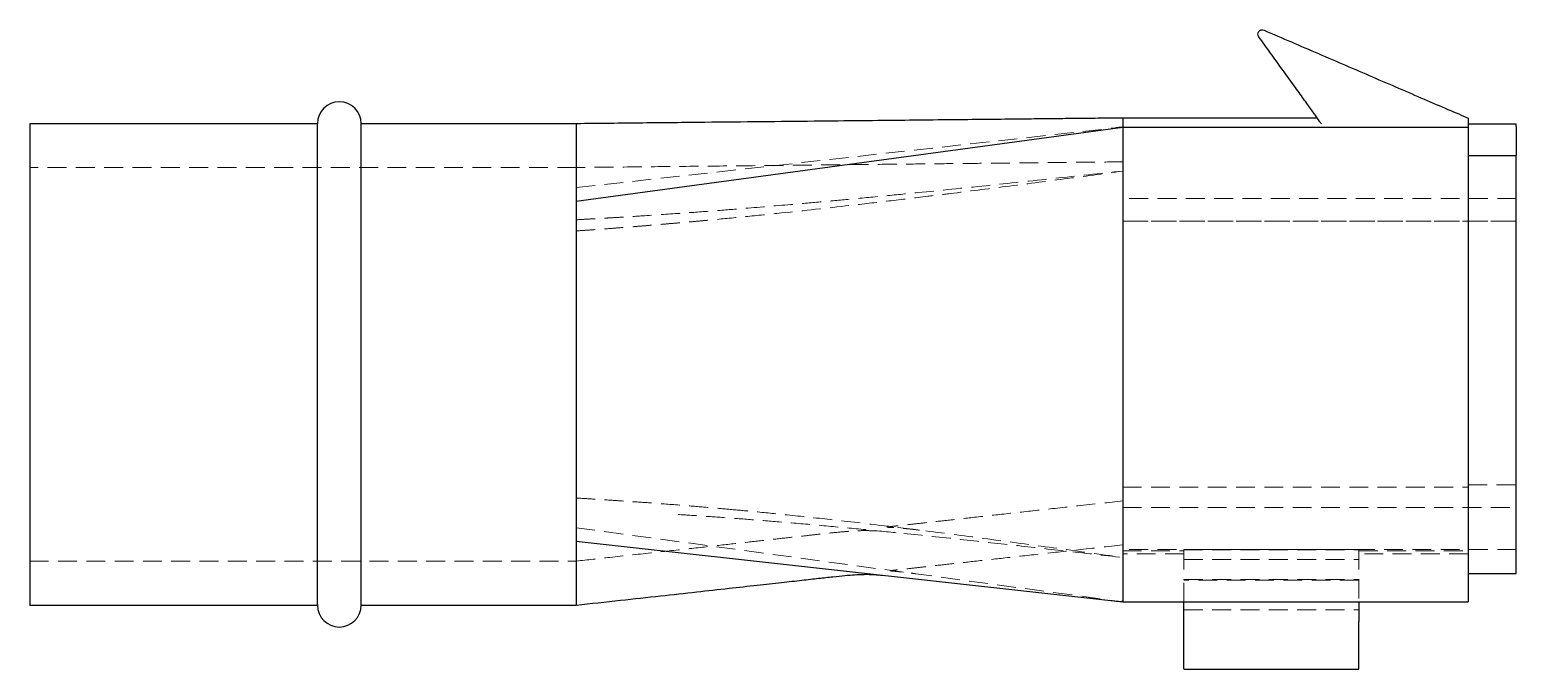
# Model space of a CAD drawing. Header units: millimetres. Extents: x 52 to 273, y 35 to 208.
# Drawn here: x 173 to 273, y 35.2 to 78.2 of the extents above; entities that cross this region are included whole.
import ezdxf

# ---------------------------------------------------------------- set-up
doc = ezdxf.new("R2010")
doc.units = ezdxf.units.MM
doc.linetypes.add('HIDDEN', pattern=[1.905, 1.27, -0.635])

msp = doc.modelspace()

# ---------------------------------------------------------------- linework, layer by layer
at = {"color": 7, "linetype": 'Continuous', "lineweight": 25}
for p, q in [((259.62, 72.27), (246.531, 72.27)), ((192.361, 71.89), (173.004, 71.89)), ((209.767, 71.89), (195.302, 71.89)), ((209.767, 66.691), (246.531, 71.669)), ((246.531, 71.669), (269.765, 71.669)), ((273, 71.868), (269.765, 71.868)), ((269.765, 71.669), (269.765, 39.759)), ((273, 71.694), (273, 71.868)), ((273, 71.694), (273, 69.758)), ((269.765, 69.758), (273, 69.758)), ((273, 41.671), (273, 69.758)), ((209.767, 43.833), (246.531, 39.759)), ((269.765, 41.671), (273, 41.671)), ((173.004, 39.538), (192.361, 39.538)), ((195.302, 39.538), (209.767, 39.538)), ((246.531, 39.759), (269.765, 39.759)), ((250.648, 35.23), (262.412, 35.23))]:
    msp.add_line(p, q, dxfattribs=at)
at = {"color": 7, "linetype": 'HIDDEN', "lineweight": 18}
for p, q in [((209.767, 67.595), (246.531, 71.669)), ((269.765, 71.694), (269.765, 71.669)), ((209.767, 68.949), (173.004, 68.949)), ((273, 66.86), (246.531, 66.86)), ((273, 65.346), (246.531, 65.346)), ((246.531, 65.341), (273, 65.341)), ((246.531, 47.455), (269.765, 47.455)), ((269.765, 47.631), (273, 47.631)), ((209.767, 46.09), (209.767, 46.737)), ((246.531, 46.097), (273, 46.097)), ((246.531, 46.089), (273, 46.089)), ((209.767, 44.737), (246.531, 39.759)), ((231.2, 44.415), (231.293, 44.406)), ((273, 43.282), (246.531, 43.282)), ((246.531, 43.198), (250.648, 43.198)), ((262.412, 43.278), (250.648, 43.278)), ((250.648, 43.264), (262.412, 43.264)), ((262.412, 43.198), (269.765, 43.198)), ((173.004, 42.497), (209.767, 42.497)), ((250.648, 42.978), (246.531, 42.978)), ((250.648, 42.611), (262.412, 42.611)), ((269.765, 42.978), (262.412, 42.978)), ((250.648, 41.262), (262.412, 41.262)), ((262.412, 41.208), (250.648, 41.208)), ((250.648, 39.229), (262.412, 39.229))]:
    msp.add_line(p, q, dxfattribs=at)
at = {"color": 7, "linetype": 'Continuous', "lineweight": 25}
for centre, start, end in [((193.832, 71.89), 0, 180), ((193.832, 39.538), 180, 0)]:
    msp.add_arc(centre, 1.471, start, end, dxfattribs=at)
for points, knots in [([(255.681, 77.732), (255.643, 77.784), (255.624, 77.847), (255.627, 77.975), (255.65, 78.037), (255.729, 78.137), (255.786, 78.173), (255.91, 78.205), (255.977, 78.199), (256.036, 78.174)], [0, 0, 0, 0, 0.25, 0.25, 0.5, 0.5, 0.75, 0.75, 1, 1, 1, 1]), ([(256.036, 78.174), (257.261, 77.647), (258.482, 77.122), (260.914, 76.076), (262.129, 75.554), (263.914, 74.786), (264.503, 74.533), (265.665, 74.033), (266.238, 73.787), (267.36, 73.305), (267.899, 73.073), (268.905, 72.64), (269.378, 72.437), (269.765, 72.27)], [0, 0, 0, 0, 0.25, 0.25, 0.5, 0.5, 0.625, 0.625, 0.75, 0.75, 0.875, 0.875, 1, 1, 1, 1]), ([(259.898, 71.882), (259.887, 71.898), (259.875, 71.914), (259.844, 71.958), (259.823, 71.986), (259.743, 72.098), (259.663, 72.208), (259.502, 72.432), (259.441, 72.516), (259.308, 72.701), (259.236, 72.801), (259.079, 73.018), (258.995, 73.134), (258.815, 73.384), (258.719, 73.518), (258.418, 73.936), (258.2, 74.238), (257.851, 74.722), (257.73, 74.889), (257.487, 75.227), (257.364, 75.398), (256.989, 75.917), (256.734, 76.271), (256.214, 76.992), (255.948, 77.361), (255.681, 77.732)], [0, 0, 0, 0, 0.0625, 0.0625, 0.125, 0.125, 0.25, 0.25, 0.3125, 0.3125, 0.375, 0.375, 0.4375, 0.4375, 0.5, 0.5, 0.625, 0.625, 0.6875, 0.6875, 0.75, 0.75, 0.875, 0.875, 1, 1, 1, 1]), ([(246.531, 72.27), (245.978, 72.265), (244.891, 72.253), (243.284, 72.236), (241.726, 72.22), (240.169, 72.204), (238.489, 72.186), (236.563, 72.166), (234.319, 72.143), (231.754, 72.116), (228.871, 72.087), (225.668, 72.054), (222.145, 72.017), (218.303, 71.978), (214.142, 71.935), (211.261, 71.905), (209.767, 71.89)], [0, 0, 0, 0, 0.0452256, 0.0890181, 0.131398, 0.1723863, 0.2160975, 0.2684483, 0.3294864, 0.399212, 0.4776249, 0.5647252, 0.6605129, 0.7649879, 0.8781502, 1, 1, 1, 1]), ([(246.531, 72.252), (246.531, 72.257), (246.531, 72.28), (246.531, 72.128), (246.531, 71.821), (246.531, 71.669)], [0, 0, 0, 0, 0.123025, 0.566923, 1, 1, 1, 1]), ([(269.765, 72.27), (269.765, 72.14), (269.765, 72.051), (269.765, 71.935), (269.765, 71.908), (269.765, 71.882)], [0, 0, 0, 0, 0.5, 0.5, 1, 1, 1, 1]), ([(173.004, 71.876), (173.004, 71.854), (173.004, 71.809), (173.004, 71.34), (173.004, 70.597), (173.004, 69.559), (173.004, 68.273), (173.004, 67.219), (173.004, 66.691)], [0, 0, 0, 0, 0.162368, 0.329955, 0.497351, 0.664927, 0.832544, 1, 1, 1, 1]), ([(192.361, 66.692), (192.361, 67.249), (192.361, 68.365), (192.361, 69.704), (192.361, 70.763), (192.361, 71.479), (192.361, 71.859), (192.361, 71.852), (192.361, 71.849)], [0, 0, 0, 0, 0.177644, 0.355428, 0.533235, 0.7109, 0.888545, 1, 1, 1, 1]), ([(195.302, 66.692), (195.302, 67.044), (195.302, 67.75), (195.302, 68.656), (195.302, 69.444), (195.302, 70.116), (195.302, 70.691), (195.302, 71.159), (195.302, 71.513), (195.302, 71.753), (195.302, 71.88), (195.302, 71.877), (195.302, 71.876)], [0, 0, 0, 0, 0.110357, 0.221644, 0.322386, 0.423126, 0.52679, 0.630452, 0.731215, 0.831977, 0.935663, 1, 1, 1, 1]), ([(209.767, 71.861), (209.767, 71.869), (209.767, 71.905), (209.767, 71.689), (209.767, 71.209), (209.767, 70.444), (209.767, 69.43), (209.767, 68.192), (209.767, 67.192), (209.767, 66.691)], [0, 0, 0, 0, 0.048186, 0.206791, 0.365541, 0.524093, 0.682699, 0.841435, 1, 1, 1, 1]), ([(246.532, 71.631), (246.496, 71.633), (246.348, 71.638), (246.198, 71.622), (246.085, 71.609)], [0, 0, 0, 0, 0.246187, 1, 1, 1, 1]), ([(246.532, 71.626), (246.533, 71.622), (246.534, 71.604), (246.537, 71.46), (246.535, 71.186), (246.531, 70.792), (246.531, 70.296), (246.533, 69.699), (246.534, 68.995), (246.533, 68.196), (246.531, 67.316), (246.531, 66.355), (246.533, 65.309), (246.534, 64.193), (246.532, 63.028), (246.53, 61.812), (246.532, 60.54), (246.533, 59.234), (246.533, 57.915), (246.531, 56.581), (246.531, 55.228), (246.532, 53.878), (246.533, 52.554), (246.532, 51.252), (246.531, 49.97), (246.531, 48.729), (246.533, 47.55), (246.534, 46.427), (246.532, 45.36), (246.53, 44.368), (246.532, 43.466), (246.535, 42.648), (246.534, 41.917), (246.531, 41.285), (246.531, 40.763), (246.534, 40.341), (246.537, 40.035), (246.536, 39.848), (246.534, 39.822), (246.533, 39.814)], [0, 0, 0, 0, 0.005794, 0.033411, 0.06183, 0.090249, 0.117866, 0.145483, 0.173902, 0.202321, 0.229936, 0.257551, 0.285968, 0.314385, 0.342002, 0.369618, 0.398036, 0.426455, 0.454072, 0.481689, 0.510108, 0.538527, 0.566144, 0.59376, 0.622179, 0.650598, 0.678214, 0.70583, 0.734249, 0.762667, 0.790284, 0.8179, 0.846319, 0.874738, 0.902354, 0.92997, 0.958389, 0.986807, 1, 1, 1, 1]), ([(173.004, 66.691), (173.004, 66.302), (173.004, 65.897), (173.004, 65.051), (173.004, 64.615), (173.004, 63.258), (173.004, 62.304), (173.004, 60.314), (173.004, 59.288), (173.004, 57.193), (173.004, 56.135), (173.004, 54.016), (173.004, 52.966), (173.004, 50.903), (173.004, 49.902), (173.004, 47.975), (173.004, 47.061), (173.004, 45.345), (173.004, 44.552), (173.004, 43.833)], [0, 0, 0, 0, 0.0625, 0.0625, 0.125, 0.125, 0.25, 0.25, 0.375, 0.375, 0.5, 0.5, 0.625, 0.625, 0.75, 0.75, 0.875, 0.875, 1, 1, 1, 1]), ([(192.361, 43.834), (192.361, 44.553), (192.361, 45.348), (192.361, 47.06), (192.361, 47.978), (192.361, 49.9), (192.361, 50.906), (192.361, 52.964), (192.361, 54.018), (192.361, 56.133), (192.361, 57.196), (192.361, 59.287), (192.361, 60.316), (192.361, 62.303), (192.361, 63.26), (192.361, 65.065), (192.361, 65.913), (192.361, 66.691)], [0, 0, 0, 0, 0.125, 0.125, 0.25, 0.25, 0.375, 0.375, 0.5, 0.5, 0.625, 0.625, 0.75, 0.75, 0.875, 0.875, 1, 1, 1, 1]), ([(195.302, 43.834), (195.302, 44.196), (195.302, 44.576), (195.302, 45.372), (195.302, 45.789), (195.302, 47.084), (195.302, 47.995), (195.302, 49.432), (195.302, 49.922), (195.302, 50.928), (195.302, 51.442), (195.302, 52.986), (195.302, 54.03), (195.302, 55.617), (195.302, 56.152), (195.302, 57.214), (195.302, 57.74), (195.302, 59.302), (195.302, 60.323), (195.302, 61.822), (195.302, 62.313), (195.302, 63.262), (195.302, 63.723), (195.302, 65.066), (195.302, 65.907), (195.302, 66.692)], [0, 0, 0, 0, 0.0625, 0.0625, 0.125, 0.125, 0.25, 0.25, 0.3125, 0.3125, 0.375, 0.375, 0.5, 0.5, 0.5625, 0.5625, 0.625, 0.625, 0.75, 0.75, 0.8125, 0.8125, 0.875, 0.875, 1, 1, 1, 1]), ([(209.767, 66.691), (209.767, 65.907), (209.768, 65.065), (209.767, 63.718), (209.768, 63.255), (209.768, 62.3), (209.768, 61.807), (209.767, 60.315), (209.768, 59.296), (209.767, 57.731), (209.768, 57.202), (209.768, 56.137), (209.768, 55.608), (209.767, 54.027), (209.768, 52.983), (209.767, 51.433), (209.768, 50.919), (209.768, 49.919), (209.768, 49.43), (209.767, 48.473), (209.768, 48.006), (209.768, 47.093), (209.768, 46.646), (209.767, 45.352), (209.767, 44.558), (209.767, 43.833)], [0, 0, 0, 0, 0.125, 0.125, 0.1875, 0.1875, 0.25, 0.25, 0.375, 0.375, 0.4375, 0.4375, 0.5, 0.5, 0.625, 0.625, 0.6875, 0.6875, 0.75, 0.75, 0.8125, 0.8125, 0.875, 0.875, 1, 1, 1, 1]), ([(173.004, 43.833), (173.004, 43.322), (173.004, 42.297), (173.004, 41.12), (173.004, 40.228), (173.004, 39.71), (173.004, 39.491), (173.004, 39.547), (173.004, 39.552)], [0, 0, 0, 0, 0.196538, 0.393247, 0.589921, 0.786411, 0.982973, 1, 1, 1, 1]), ([(192.361, 39.579), (192.361, 39.568), (192.361, 39.53), (192.361, 39.801), (192.361, 40.364), (192.361, 41.245), (192.361, 42.381), (192.361, 43.349), (192.361, 43.833)], [0, 0, 0, 0, 0.073356, 0.258766, 0.44395, 0.629282, 0.814735, 1, 1, 1, 1]), ([(195.302, 39.552), (195.302, 39.549), (195.302, 39.536), (195.302, 39.633), (195.302, 39.839), (195.302, 40.17), (195.302, 40.626), (195.302, 41.216), (195.302, 41.954), (195.302, 42.815), (195.302, 43.494), (195.302, 43.834)], [0, 0, 0, 0, 0.043496, 0.155037, 0.26658, 0.381369, 0.49616, 0.619876, 0.743593, 0.871796, 1, 1, 1, 1]), ([(209.767, 43.833), (209.767, 43.374), (209.767, 42.455), (209.767, 41.359), (209.767, 40.491), (209.767, 39.897), (209.767, 39.572), (209.767, 39.569), (209.767, 39.567)], [0, 0, 0, 0, 0.175442, 0.351073, 0.52647, 0.701927, 0.877543, 1, 1, 1, 1]), ([(209.767, 39.538), (210.758, 39.647), (212.649, 39.856), (215.353, 40.153), (217.791, 40.421), (219.963, 40.661), (221.869, 40.872), (223.51, 41.055), (224.897, 41.21), (226.071, 41.341), (227.051, 41.448), (227.871, 41.532), (228.538, 41.586), (229.039, 41.61), (229.5, 41.609), (229.989, 41.586), (230.309, 41.555), (230.472, 41.539)], [0, 0, 0, 0, 0.112077, 0.21413, 0.306252, 0.388574, 0.461289, 0.524675, 0.579149, 0.626325, 0.671415, 0.716338, 0.762487, 0.811069, 0.866729, 0.931783, 1, 1, 1, 1]), ([(246.085, 39.808), (246.198, 39.798), (246.347, 39.785), (246.496, 39.795), (246.532, 39.797)], [0, 0, 0, 0, 0.754043, 1, 1, 1, 1]), ([(250.648, 38.43), (250.648, 38.799), (250.648, 39.28), (250.648, 39.668), (250.648, 39.759)], [0, 0, 0, 0, 0.76677, 1, 1, 1, 1]), ([(262.412, 39.759), (262.412, 39.601), (262.412, 39.194), (262.412, 38.72), (262.412, 38.43)], [0, 0, 0, 0, 0.3894, 1, 1, 1, 1]), ([(250.648, 35.256), (250.648, 35.254), (250.648, 35.25), (250.648, 35.474), (250.648, 35.89), (250.648, 36.518), (250.648, 37.366), (250.648, 38.081), (250.648, 38.43)], [0, 0, 0, 0, 0.137302, 0.336653, 0.524729, 0.69644, 0.851904, 1, 1, 1, 1]), ([(262.412, 35.256), (262.412, 35.254), (262.412, 35.25), (262.412, 35.474), (262.412, 35.89), (262.412, 36.518), (262.412, 37.366), (262.412, 38.081), (262.412, 38.43)], [0, 0, 0, 0, 0.137302, 0.336653, 0.524729, 0.69644, 0.851904, 1, 1, 1, 1])]:
    msp.add_open_spline(points, degree=3, knots=knots, dxfattribs=at)
msp.add_open_spline([(269.765, 71.882), (269.765, 71.819), (269.765, 71.748), (269.765, 71.669)], degree=3, dxfattribs=at)
at = {"color": 7, "linetype": 'HIDDEN', "lineweight": 18}
for points, knots in [([(246.562, 69.33), (246, 69.324), (244.893, 69.312), (243.256, 69.295), (241.671, 69.278), (240.085, 69.262), (238.375, 69.244), (236.414, 69.224), (234.129, 69.2), (231.519, 69.173), (228.584, 69.143), (225.323, 69.109), (221.737, 69.072), (217.826, 69.032), (213.8, 68.99), (211.078, 68.962), (209.767, 68.949)], [0, 0, 0, 0, 0.04601, 0.090557, 0.133666, 0.175357, 0.219817, 0.273065, 0.335148, 0.406067, 0.485822, 0.574413, 0.67184, 0.778101, 0.893199, 1, 1, 1, 1]), ([(246.531, 69.319), (246.531, 69.303), (246.531, 69.27), (246.531, 68.896), (246.531, 68.702)], [0, 0, 0, 0, 0.482302, 1, 1, 1, 1]), ([(209.767, 65.435), (209.986, 65.448), (210.369, 65.47), (210.958, 65.502), (211.506, 65.532), (212.199, 65.571), (213.143, 65.629), (214.75, 65.732), (216.739, 65.866), (218.92, 66.026), (221.362, 66.219), (223.767, 66.419), (226.18, 66.63), (228.258, 66.824), (230.446, 67.031), (233.508, 67.332), (237.338, 67.724), (241.933, 68.209), (244.998, 68.544), (246.531, 68.711)], [0, 0, 0, 0, 0.017765, 0.03125, 0.047986, 0.0625, 0.087724, 0.125, 0.193601, 0.25, 0.302991, 0.392857, 0.446429, 0.5, 0.5625, 0.625, 0.75, 0.875023, 1, 1, 1, 1]), ([(209.767, 64.686), (210.045, 64.705), (210.597, 64.742), (211.418, 64.802), (212.226, 64.863), (213.023, 64.924), (213.808, 64.986), (214.581, 65.049), (215.342, 65.113), (216.092, 65.177), (216.829, 65.242), (217.555, 65.307), (218.269, 65.372), (219.467, 65.483), (221.233, 65.653), (224.297, 65.965), (227.513, 66.318), (230.793, 66.697), (233.046, 66.968), (235.666, 67.289), (238.727, 67.675), (242.595, 68.177), (245.219, 68.527), (246.531, 68.702)], [0, 0, 0, 0, 0.022597, 0.044867, 0.066816, 0.088444, 0.109752, 0.130742, 0.151412, 0.171764, 0.191798, 0.211515, 0.230916, 0.25, 0.309177, 0.375, 0.5, 0.571643, 0.642857, 0.684027, 0.785714, 0.892861, 1, 1, 1, 1]), ([(246.531, 68.702), (246.531, 68.701), (246.531, 68.699), (246.531, 68.68), (246.531, 68.666), (246.531, 68.608), (246.531, 68.55), (246.531, 68.393), (246.531, 68.295), (246.531, 68.058), (246.531, 67.918), (246.531, 67.446), (246.531, 67.058), (246.531, 66.373), (246.531, 66.127), (246.531, 65.599), (246.531, 65.321), (246.531, 64.446), (246.531, 63.809), (246.531, 62.775), (246.531, 62.415), (246.531, 61.683), (246.531, 61.309), (246.531, 60.166), (246.531, 59.373), (246.531, 57.727), (246.531, 56.9), (246.531, 55.654), (246.531, 55.237), (246.531, 54.402), (246.531, 53.981), (246.531, 52.742), (246.531, 51.938), (246.531, 50.375), (246.531, 49.61), (246.531, 48.187), (246.531, 47.521), (246.531, 46.594), (246.531, 46.296), (246.531, 45.735), (246.531, 45.472), (246.531, 44.731), (246.531, 44.302), (246.531, 43.582), (246.531, 43.303), (246.531, 43), (246.531, 42.919), (246.531, 42.796), (246.531, 42.754), (246.531, 42.733)], [0, 0, 0, 0, 0.015625, 0.015625, 0.03125, 0.03125, 0.0625, 0.0625, 0.09375, 0.09375, 0.125, 0.125, 0.1875, 0.1875, 0.21875, 0.21875, 0.25, 0.25, 0.3125, 0.3125, 0.34375, 0.34375, 0.375, 0.375, 0.4375, 0.4375, 0.5, 0.5, 0.53125, 0.53125, 0.5625, 0.5625, 0.625, 0.625, 0.6875, 0.6875, 0.75, 0.75, 0.78125, 0.78125, 0.8125, 0.8125, 0.875, 0.875, 0.9375, 0.9375, 0.96875, 0.96875, 1, 1, 1, 1]), ([(209.768, 65.197), (209.768, 65.573), (209.768, 66.432), (209.768, 67.176), (209.767, 67.595)], [0, 0, 0, 0, 0.4369403, 1, 1, 1, 1]), ([(209.767, 66.59), (209.767, 66.364), (209.767, 65.808), (209.767, 65.104), (209.767, 64.686)], [0, 0, 0, 0, 0.407442, 1, 1, 1, 1]), ([(209.767, 46.737), (210.185, 46.711), (211.043, 46.659), (212.249, 46.58), (213.545, 46.494), (215.087, 46.386), (216.848, 46.25), (218.558, 46.108), (219.58, 46.019), (220.034, 45.98)], [0, 0, 0, 0, 0.121708, 0.25, 0.3519678, 0.5, 0.7003927, 0.8670375, 1, 1, 1, 1]), ([(209.767, 44.737), (209.768, 45.07), (209.768, 45.547), (209.768, 46.073), (209.768, 46.231)], [0, 0, 0, 0, 0.6995026, 1, 1, 1, 1]), ([(246.577, 46.549), (245.556, 46.436), (243.624, 46.224), (240.891, 45.922), (238.486, 45.657), (236.408, 45.426), (234.658, 45.232), (233.232, 45.074), (232.131, 44.952), (231.421, 44.874), (231.038, 44.831), (230.847, 44.81), (230.738, 44.796), (230.644, 44.782), (230.642, 44.772), (230.767, 44.765), (231.002, 44.754), (231.331, 44.734), (231.778, 44.699), (232.289, 44.649), (232.678, 44.599), (232.855, 44.577)], [0, 0, 0, 0, 0.111411, 0.211009, 0.298836, 0.374949, 0.439439, 0.492469, 0.534357, 0.565795, 0.578111, 0.588658, 0.59919, 0.61257, 0.648947, 0.698636, 0.747738, 0.804749, 0.869205, 0.940591, 1, 1, 1, 1]), ([(209.767, 45.989), (209.767, 45.701), (209.767, 45.128), (209.767, 44.444), (209.767, 44.09), (209.767, 43.935)], [0, 0, 0, 0, 0.361815, 0.7211564, 1, 1, 1, 1]), ([(216.613, 45.629), (217.148, 45.595), (218.277, 45.522), (220.058, 45.397), (222.015, 45.249), (224.209, 45.07), (226.58, 44.862), (229.071, 44.628), (231.998, 44.338), (235.321, 43.992), (239, 43.59), (242.722, 43.172), (245.219, 42.884), (246.531, 42.733)], [0, 0, 0, 0, 0.053603, 0.113147, 0.178619, 0.249999, 0.333361, 0.416646, 0.499973, 0.627184, 0.749977, 0.868764, 1, 1, 1, 1]), ([(220.034, 45.98), (220.546, 45.933), (221.795, 45.819), (224.004, 45.6), (226.911, 45.29), (230.077, 44.922), (233.672, 44.479), (237.527, 43.978), (241.944, 43.38), (244.974, 42.958), (246.531, 42.74)], [0, 0, 0, 0, 0.057952, 0.141287, 0.249997, 0.387205, 0.49998, 0.657232, 0.82391, 1, 1, 1, 1]), ([(209.77, 42.497), (210.523, 42.58), (212.195, 42.764), (214.695, 43.039), (217.18, 43.313), (219.396, 43.557), (221.344, 43.773), (223.025, 43.96), (224.45, 44.119), (225.661, 44.254), (226.681, 44.366), (227.541, 44.455), (228.257, 44.515), (228.823, 44.544), (229.366, 44.548), (229.948, 44.53), (230.348, 44.497), (230.546, 44.48)], [0, 0, 0, 0, 0.08602, 0.19085, 0.285513, 0.370141, 0.444938, 0.510209, 0.566407, 0.615113, 0.661778, 0.708662, 0.757108, 0.808122, 0.866277, 0.934107, 1, 1, 1, 1]), ([(246.531, 43.585), (245.527, 43.474), (243.628, 43.265), (240.942, 42.969), (238.58, 42.708), (236.541, 42.483), (234.825, 42.293), (233.43, 42.138), (232.353, 42.019), (231.661, 41.942), (231.288, 41.901), (231.103, 41.88), (230.996, 41.867), (230.896, 41.852), (230.876, 41.841), (230.97, 41.831), (231.19, 41.814), (231.537, 41.781), (232.01, 41.726), (232.4, 41.672), (232.606, 41.644)], [0, 0, 0, 0, 0.109701, 0.207706, 0.294061, 0.368832, 0.432122, 0.484106, 0.525109, 0.555816, 0.567806, 0.578035, 0.588491, 0.601775, 0.637677, 0.686395, 0.747677, 0.820892, 0.905267, 1, 1, 1, 1]), ([(246.531, 42.632), (246.531, 42.62), (246.531, 42.407), (246.531, 41.775), (246.531, 40.816), (246.531, 40.112), (246.531, 39.759)], [0, 0, 0, 0, 0.018938, 0.342818, 0.670318, 1, 1, 1, 1]), ([(250.648, 39.759), (250.648, 39.957), (250.648, 40.376), (250.648, 40.881), (250.648, 41.136), (250.648, 41.262)], [0, 0, 0, 0, 0.309776, 0.65698, 1, 1, 1, 1]), ([(262.412, 41.262), (262.412, 41.096), (262.412, 40.761), (262.412, 40.212), (262.412, 39.838), (262.412, 39.759)], [0, 0, 0, 0, 0.435353, 0.880692, 1, 1, 1, 1])]:
    msp.add_open_spline(points, degree=3, knots=knots, dxfattribs=at)
for points in [[(250.648, 43.198), (250.648, 43.242), (250.648, 43.268), (250.648, 43.278)], [(250.648, 43.198), (250.648, 42.802), (250.648, 42.089), (250.648, 41.262)], [(262.412, 43.198), (262.412, 43.242), (262.412, 43.268), (262.412, 43.278)], [(262.412, 43.198), (262.412, 42.802), (262.412, 42.089), (262.412, 41.262)]]:
    msp.add_open_spline(points, degree=3, dxfattribs=at)

doc.saveas('drawing.dxf')
